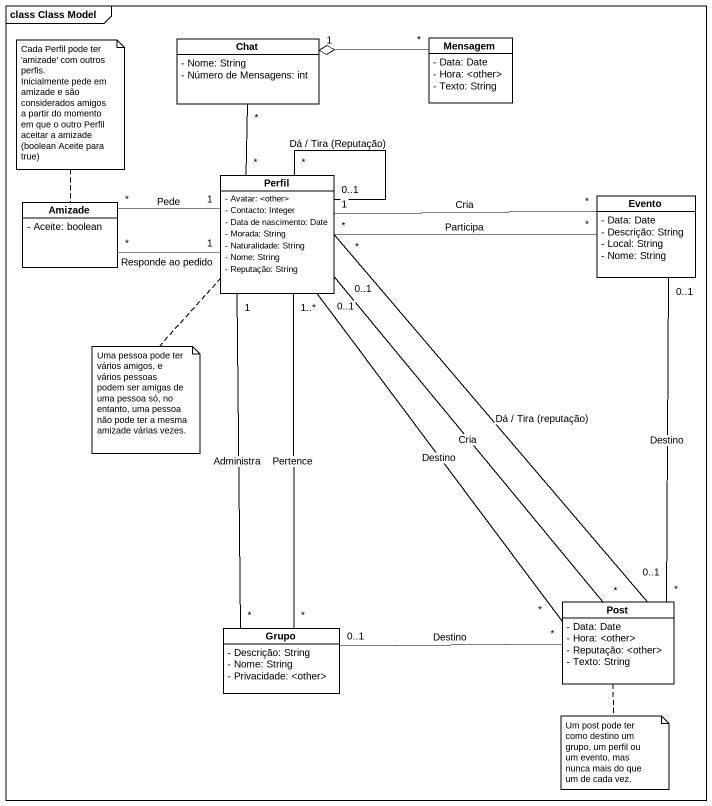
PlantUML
@startuml
mainframe class Class Model
hide circle
hide empty members
skinparam classAttributeIconSize 0
class Chat {
  - Nome: String
  - Número de Mensagens: int
}
class Mensagem {
  - Data: Date
  - Hora: <other>
  - Texto: String
}
class Perfil {
  - Avatar: <other>
  - Contacto: Integer
  - Data de nascimento: Date
  - Morada: String
  - Naturalidade: String
  - Nome: String
  - Reputação: String
}
class Evento {
  - Data: Date
  - Descrição: String
  - Local: String
  - Nome: String
}
class Amizade {
  - Aceite: boolean
}
class Post {
  - Data: Date
  - Hora: <other>
  - Reputação: <other>
  - Texto: String
}
class Grupo {
  - Descrição: String
  - Nome: String
  - Privacidade: <other>
}
Chat "*" -- "*" Perfil
Mensagem "*" -left-o "1" Chat
Perfil "0..1" -- "*" Perfil : Dá / Tira (Reputação)
Perfil "1" -right- "*" Evento : Cria
Perfil "1" -left- "*" Amizade : Pede
Perfil "1" -left- "*" Amizade : Responde ao pedido
Perfil "*" -- "0..1" Post : Dá / Tira (reputação)
Perfil "1" -- "*" Grupo : Administra
Perfil "1..*" -- "*" Grupo : Pertence
Evento "*" -left- "*" Perfil : Participa
Post "*" -up- "0..1" Perfil : Cria
Post "*" -up- "0..1" Perfil : Destino
Post "*" -up- "0..1" Evento : Destino
Grupo "0..1" -right- "*" Post : Destino
note top of Amizade
  Cada Perfil pode ter 'amizade' com outros perfis.
  Inicialmente pede em amizade e são considerados amigos a partir do momento em que o outro Perfil aceitar a amizade (boolean Aceite para true)
end note
note bottom of Perfil : Uma pessoa pode ter vários amigos, e vários pessoas podem ser amigas de uma pessoa só, no entanto, uma pessoa não pode ter a mesma amizade várias vezes.
note bottom of Post : Um post pode ter como destino um grupo, um perfil ou um evento, mas nunca mais do que um de cada vez.
@enduml
